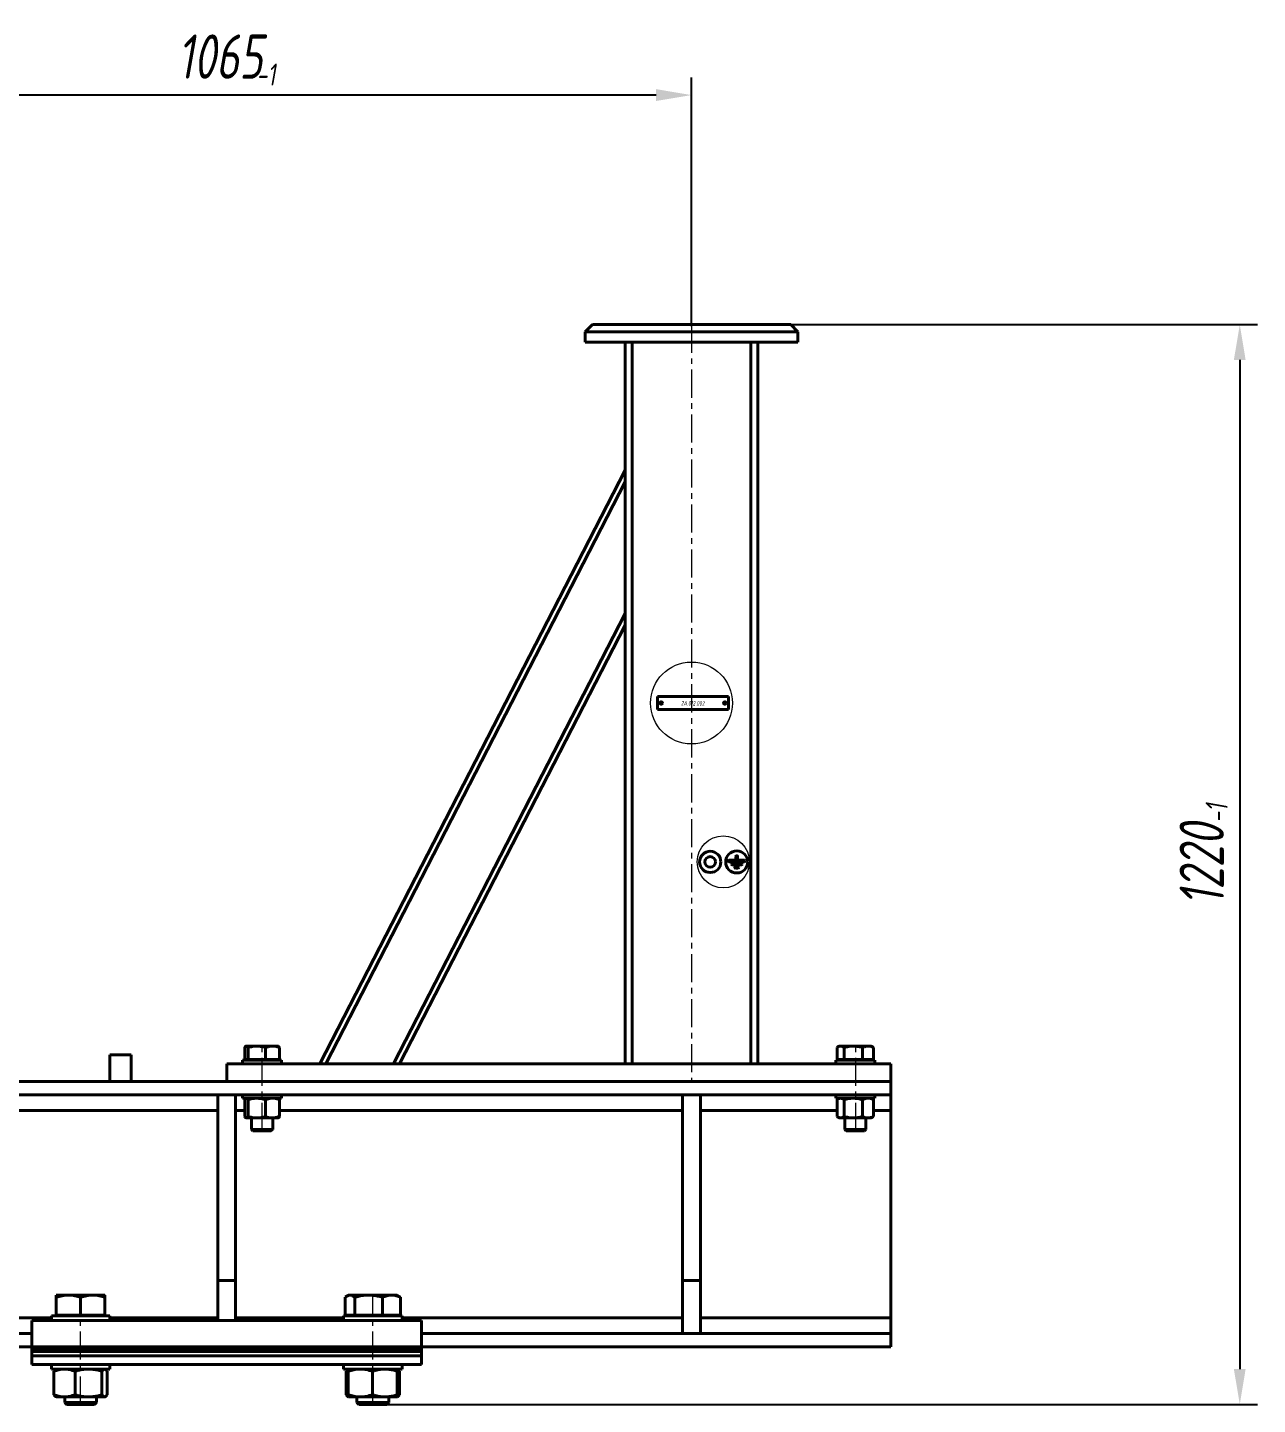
# Model space of a CAD drawing. Header units: millimetres. Extents: x 46486 to 69721, y 30372 to 52690.
# Drawn here: x 61152 to 62541, y 35338 to 36894 of the extents above; entities that cross this region are included whole.
import ezdxf

# ---------------------------------------------------------------- set-up
doc = ezdxf.new("R2010")
doc.units = ezdxf.units.MM
doc.linetypes.add('CENTER', pattern=[50.8, 31.75, -6.35, 6.35, -6.35])
doc.layers.add('РАЗМЕРЫ', color=7, linetype='Continuous', lineweight=18)
doc.styles.get("Standard").update_dxf_attribs({"font": 'simplex.shx', "width": 0.7, "oblique": 10})
doc.dimstyles.new('STAND1', dxfattribs={"dimtxt": 5, "dimasz": 4, "dimexe": 2, "dimexo": 0, "dimgap": 2, "dimtad": 1, "dimdec": 0, "dimzin": 0, "dimdsep": 46, "dimtxsty": 'Standard', "dimcen": 0, "dimadec": 0, "dimazin": 0, "dimtfac": 1, "dimtdec": 0, "dimtmove": 0, "dimatfit": 3, "dimfxl": 3, "dimtolj": 1, "dimtzin": 0, "dimarcsym": 1})
doc.dimstyles.new('Stand10', dxfattribs={"dimtxt": 50, "dimasz": 40, "dimexe": 20, "dimexo": 0, "dimgap": 16, "dimtad": 1, "dimdec": 0, "dimzin": 0, "dimdsep": 46, "dimtxsty": 'Standard', "dimcen": 0, "dimadec": 0, "dimazin": 0, "dimtfac": 1, "dimtdec": 0, "dimtmove": 0, "dimatfit": 3, "dimfxl": 0.18, "dimtolj": 1, "dimtzin": 0, "dimarcsym": 0})
doc.dimstyles.new('Stand5', dxfattribs={"dimtxt": 25, "dimasz": 20, "dimexe": 10, "dimexo": 0, "dimgap": 8, "dimtad": 1, "dimdec": 0, "dimzin": 0, "dimdsep": 46, "dimtxsty": 'Standard', "dimcen": 0, "dimadec": 0, "dimazin": 0, "dimtfac": 1, "dimtdec": 0, "dimtmove": 0, "dimatfit": 3, "dimfxl": 0.18, "dimtolj": 1, "dimtzin": 0, "dimarcsym": 0})

# ---------------------------------------------------------------- blocks, each defined once
blk = doc.blocks.new('*D6566')
at = {"layer": 'РАЗМЕРЫ', "color": 0, "lineweight": 18, "insert": (62495.4, 36005.7), "char_height": 25, "attachment_point": 5, "rotation": 89.8985}
blk.add_mtext('\\A1;-1', dxfattribs=at)
blk = doc.blocks.new('*D6579')
at = {"layer": 'РАЗМЕРЫ', "color": 0, "lineweight": 18, "insert": (61903.6, 36130), "char_height": 5, "attachment_point": 5, "rotation": 359.6202}
blk.add_mtext('\\A1;2А.012.002', dxfattribs=at)
blk = doc.blocks.new('*D6585')
at = {"layer": 'DEFPOINTS', "color": 0, "lineweight": 18}
for p in [(60837.2, 36817.2), (60837.2, 36556.2), (61902.2, 36556.2)]:
    blk.add_point(p, dxfattribs=at)
at = {"layer": 'РАЗМЕРЫ', "color": 0, "lineweight": -2}
for p, q in [((60837.2, 36556.2), (60837.2, 36837.2)), ((61902.2, 36556.2), (61902.2, 36837.2)), ((61862.2, 36817.2), (60877.2, 36817.2))]:
    blk.add_line(p, q, dxfattribs=at)
at = {"layer": 'РАЗМЕРЫ', "color": 0, "lineweight": 18}
for points in [[(60877.2, 36823.9), (60877.2, 36810.5), (60837.2, 36817.2)], [(61862.2, 36810.5), (61862.2, 36823.9), (61902.2, 36817.2)]]:
    blk.add_solid(points, dxfattribs=at)
at = {"layer": 'РАЗМЕРЫ', "color": 0, "lineweight": 18, "insert": (61369.7, 36860.7), "char_height": 50, "attachment_point": 5}
blk.add_mtext('\\A1;1065', dxfattribs=at)
blk = doc.blocks.new('*D6586')
at = {"layer": 'РАЗМЕРЫ', "color": 0, "lineweight": 18, "insert": (61421.5, 36840.4), "char_height": 25, "attachment_point": 5, "rotation": 359.8985}
blk.add_mtext('\\A1;-1', dxfattribs=at)
blk = doc.blocks.new('*D6609')
at = {"layer": 'DEFPOINTS', "color": 0, "lineweight": 18}
for p in [(62013.8, 36557.9), (61558, 35337.9), (62521.5, 35337.9)]:
    blk.add_point(p, dxfattribs=at)
at = {"layer": 'РАЗМЕРЫ', "color": 0, "lineweight": -2}
for p, q in [((62013.8, 36557.9), (62541.5, 36557.9)), ((62521.5, 36517.9), (62521.5, 35377.9)), ((61558, 35337.9), (62541.5, 35337.9))]:
    blk.add_line(p, q, dxfattribs=at)
at = {"layer": 'РАЗМЕРЫ', "color": 0, "lineweight": 18}
for points in [[(62528.1, 36517.9), (62514.8, 36517.9), (62521.5, 36557.9)], [(62514.8, 35377.9), (62528.1, 35377.9), (62521.5, 35337.9)]]:
    blk.add_solid(points, dxfattribs=at)
at = {"layer": 'РАЗМЕРЫ', "color": 0, "lineweight": 18, "insert": (62478.5, 35947.9), "char_height": 50, "attachment_point": 5, "rotation": 90}
blk.add_mtext('\\A1;1220', dxfattribs=at)

msp = doc.modelspace()

# ---------------------------------------------------------------- linework, layer by layer
at = {"color": 7, "linetype": 'Continuous', "lineweight": 40}
for p, q in [((61790.22, 36557.86), (61782.22, 36549.86)), ((61790.22, 36557.86), (62014.22, 36557.86)), ((62022.22, 36549.86), (62014.22, 36557.86)), ((61782.22, 36549.86), (61782.22, 36537.86)), ((62022.22, 36549.86), (61782.22, 36549.86)), ((62022.22, 36549.86), (62022.22, 36537.86)), ((62022.22, 36537.86), (61782.22, 36537.86)), ((61827.22, 36537.86), (61827.22, 35722.86)), ((61835.22, 36537.86), (61835.22, 35722.86)), ((61969.22, 36537.86), (61969.22, 35722.86)), ((61977.22, 36537.86), (61977.22, 35722.86)), ((61482.38, 35722.86), (61827.22, 36393.38)), ((61489.13, 35722.86), (61827.22, 36380.26)), ((61565.6, 35722.86), (61827.22, 36231.58)), ((61572.34, 35722.86), (61827.22, 36218.46)), ((61944.72, 35952.82), (61952.45, 35952.82)), ((61961.98, 35951.02), (61944.72, 35951.02)), ((61952.45, 35956.92), (61952.45, 35952.82)), ((61954.25, 35956.92), (61954.25, 35952.82)), ((61954.25, 35952.82), (61961.98, 35952.82)), ((61948.32, 35949.22), (61958.38, 35949.22)), ((61958.38, 35947.42), (61948.32, 35947.42)), ((61951.92, 35945.62), (61954.78, 35945.62)), ((61954.78, 35943.82), (61951.92, 35943.82)), ((61397.59, 35727.66), (61397.59, 35741.15)), ((61399.22, 35742.76), (61398.9, 35742.57)), ((61399.55, 35742.76), (61399.22, 35742.76)), ((61399.55, 35742.76), (61411.32, 35742.76)), ((61401.5, 35727.66), (61401.5, 35741.15)), ((61429, 35742.76), (61411.32, 35742.76)), ((61421.14, 35727.66), (61421.14, 35741.15)), ((61435.22, 35742.76), (61429, 35742.76)), ((61435.55, 35742.57), (61435.22, 35742.76)), ((61436.86, 35727.66), (61436.86, 35741.15)), ((62066.58, 35727.66), (62066.58, 35741.15)), ((62069.22, 35742.76), (62067.62, 35741.84)), ((62070.69, 35742.76), (62069.22, 35742.76)), ((62070.69, 35742.76), (62085.13, 35742.76)), ((62074.81, 35727.66), (62074.81, 35741.15)), ((62101.66, 35742.76), (62085.13, 35742.76)), ((62095.45, 35727.66), (62095.45, 35741.15)), ((62105.22, 35742.76), (62101.66, 35742.76)), ((62106.82, 35741.84), (62105.22, 35742.76)), ((62107.87, 35741.15), (62106.81, 35741.81)), ((62106.83, 35741.83), (62106.82, 35741.84)), ((62107.87, 35727.66), (62107.87, 35741.15)), ((61245.22, 35732.86), (61245.22, 35702.86)), ((61245.22, 35732.86), (61269.22, 35732.86)), ((61269.22, 35702.86), (61269.22, 35732.86)), ((61377.22, 35722.86), (61377.22, 35702.86)), ((61377.22, 35722.86), (62127.22, 35722.86)), ((61395.22, 35726.86), (61395.22, 35722.86)), ((61395.22, 35726.86), (61396.37, 35726.86)), ((61396.37, 35726.86), (61439.22, 35726.86)), ((61399.55, 35727.66), (61397.59, 35727.66)), ((61399.22, 35727.66), (61399.22, 35726.86)), ((61401.5, 35727.66), (61399.55, 35727.66)), ((61411.32, 35727.66), (61401.5, 35727.66)), ((61421.14, 35727.66), (61411.32, 35727.66)), ((61429, 35727.66), (61421.14, 35727.66)), ((61436.86, 35727.66), (61429, 35727.66)), ((61435.22, 35726.86), (61435.22, 35727.66)), ((61439.22, 35722.86), (61439.22, 35726.86)), ((62065.22, 35726.86), (62065.22, 35722.86)), ((62065.22, 35726.86), (62068.37, 35726.86)), ((62070.69, 35727.66), (62066.58, 35727.66)), ((62068.37, 35726.86), (62109.22, 35726.86)), ((62069.22, 35727.66), (62069.22, 35726.86)), ((62074.81, 35727.66), (62070.69, 35727.66)), ((62085.13, 35727.66), (62074.81, 35727.66)), ((62095.45, 35727.66), (62085.13, 35727.66)), ((62101.66, 35727.66), (62095.45, 35727.66)), ((62107.87, 35727.66), (62101.66, 35727.66)), ((62105.22, 35726.86), (62105.22, 35727.66)), ((62109.22, 35722.86), (62109.22, 35726.86)), ((62127.22, 35722.86), (62127.22, 35702.86)), ((59547.22, 35702.86), (62127.22, 35702.86)), ((62127.22, 35687.86), (62127.22, 35702.86)), ((59547.22, 35687.86), (62127.22, 35687.86)), ((61367.22, 35477.86), (61367.22, 35687.86)), ((61387.22, 35477.86), (61387.22, 35687.86)), ((61395.22, 35687.86), (61395.22, 35683.86)), ((61439.22, 35683.86), (61439.22, 35687.86)), ((61892.22, 35477.86), (61892.22, 35687.86)), ((61912.22, 35477.86), (61912.22, 35687.86)), ((62065.22, 35687.86), (62065.22, 35683.86)), ((62109.22, 35683.86), (62109.22, 35687.86)), ((62127.22, 35669.86), (62127.22, 35687.86)), ((61418.43, 35683.86), (61395.22, 35683.86)), ((61397.65, 35663.17), (61397.65, 35682.25)), ((61399.22, 35683.86), (61398.89, 35683.67)), ((61401.38, 35663.17), (61401.38, 35682.25)), ((61439.22, 35683.86), (61418.43, 35683.86)), ((61420.96, 35663.17), (61420.96, 35682.25)), ((61435.56, 35683.67), (61435.22, 35683.86)), ((61436.8, 35663.17), (61436.8, 35682.25)), ((62084.27, 35683.86), (62065.22, 35683.86)), ((62066.6, 35663.17), (62066.6, 35682.25)), ((62069.22, 35683.86), (62067.67, 35682.96)), ((62074.66, 35663.17), (62074.66, 35682.25)), ((62109.22, 35683.86), (62084.27, 35683.86)), ((62095.28, 35663.17), (62095.28, 35682.25)), ((62106.78, 35682.96), (62105.22, 35683.86)), ((62106.75, 35682.91), (62107.84, 35682.25)), ((62107.84, 35663.17), (62107.84, 35682.25)), ((61082.19, 35669.86), (61367.22, 35669.86)), ((61387.22, 35669.86), (61397.65, 35669.86)), ((61398.89, 35661.75), (61399.22, 35661.56)), ((61399.22, 35661.56), (61399.52, 35661.56)), ((61399.52, 35661.56), (61411.17, 35661.56)), ((61405.22, 35661.56), (61405.22, 35648.51)), ((61411.17, 35661.56), (61428.88, 35661.56)), ((61428.88, 35661.56), (61435.22, 35661.56)), ((61429.22, 35648.51), (61429.22, 35661.56)), ((61435.22, 35661.56), (61435.56, 35661.75)), ((61436.8, 35669.86), (61892.22, 35669.86)), ((61912.22, 35669.86), (62066.6, 35669.86)), ((62067.67, 35662.46), (62069.22, 35661.56)), ((62069.22, 35661.56), (62070.63, 35661.56)), ((62070.63, 35661.56), (62084.97, 35661.56)), ((62075.22, 35661.56), (62075.22, 35648.51)), ((62084.97, 35661.56), (62101.56, 35661.56)), ((62099.22, 35648.51), (62099.22, 35661.56)), ((62101.56, 35661.56), (62105.22, 35661.56)), ((62105.22, 35661.56), (62106.78, 35662.46)), ((62106.75, 35662.51), (62107.84, 35663.17)), ((62107.84, 35669.86), (62127.22, 35669.86)), ((62127.22, 35435.86), (62127.22, 35669.86)), ((61405.22, 35648.51), (61406.87, 35646.86)), ((61405.22, 35648.51), (61405.44, 35648.51)), ((61405.44, 35648.51), (61429.22, 35648.51)), ((61406.87, 35646.86), (61407.06, 35646.86)), ((61407.06, 35646.86), (61427.58, 35646.86)), ((61427.58, 35646.86), (61429.22, 35648.51)), ((62075.22, 35648.51), (62076.87, 35646.86)), ((62075.22, 35648.51), (62076.2, 35648.51)), ((62076.2, 35648.51), (62099.22, 35648.51)), ((62076.87, 35646.86), (62077.72, 35646.86)), ((62077.72, 35646.86), (62097.58, 35646.86)), ((62097.58, 35646.86), (62099.22, 35648.51)), ((61367.22, 35432.86), (61367.22, 35477.86)), ((61367.22, 35477.86), (61387.22, 35477.86)), ((61387.22, 35432.86), (61387.22, 35477.86)), ((61892.22, 35477.86), (61912.22, 35477.86)), ((61892.22, 35417.86), (61892.22, 35477.86)), ((61912.22, 35417.86), (61912.22, 35477.86)), ((61184.72, 35461.41), (61198.47, 35461.41)), ((61184.72, 35438.66), (61184.72, 35458.95)), ((61225.97, 35461.41), (61198.47, 35461.41)), ((61212.22, 35438.66), (61212.22, 35458.95)), ((61239.72, 35461.41), (61225.97, 35461.41)), ((61239.72, 35438.66), (61239.72, 35458.95)), ((61510.94, 35438.66), (61510.94, 35458.95)), ((61514.72, 35461.41), (61512.89, 35460.35)), ((61516.41, 35461.41), (61514.72, 35461.41)), ((61537.52, 35461.41), (61516.41, 35461.41)), ((61521.88, 35438.66), (61521.88, 35458.95)), ((61537.52, 35461.41), (61563.34, 35461.41)), ((61553.16, 35438.66), (61553.16, 35458.95)), ((61569.72, 35461.41), (61563.34, 35461.41)), ((61571.56, 35460.35), (61569.72, 35461.41)), ((61573.51, 35458.95), (61571.52, 35460.28)), ((61573.51, 35438.66), (61573.51, 35458.95)), ((61179.22, 35437.86), (61179.22, 35432.86)), ((61179.22, 35437.86), (61245.22, 35437.86)), ((61184.72, 35438.66), (61184.72, 35437.86)), ((61198.47, 35438.66), (61184.72, 35438.66)), ((61212.22, 35438.66), (61198.47, 35438.66)), ((61225.97, 35438.66), (61212.22, 35438.66)), ((61239.72, 35438.66), (61225.97, 35438.66)), ((61239.72, 35437.86), (61239.72, 35438.66)), ((61245.22, 35432.86), (61245.22, 35437.86)), ((61509.22, 35437.86), (61509.22, 35432.86)), ((61509.22, 35437.86), (61575.22, 35437.86)), ((61516.41, 35438.66), (61510.94, 35438.66)), ((61514.72, 35438.66), (61514.72, 35437.86)), ((61521.88, 35438.66), (61516.41, 35438.66)), ((61537.52, 35438.66), (61521.88, 35438.66)), ((61553.16, 35438.66), (61537.52, 35438.66)), ((61563.34, 35438.66), (61553.16, 35438.66)), ((61573.51, 35438.66), (61563.34, 35438.66)), ((61569.72, 35437.86), (61569.72, 35438.66)), ((61575.22, 35432.86), (61575.22, 35437.86)), ((60837.22, 35435.86), (61179.22, 35435.86)), ((61597.22, 35432.86), (61157.22, 35432.86)), ((61157.22, 35402.95), (61157.22, 35432.86)), ((61245.22, 35435.86), (61367.22, 35435.86)), ((61387.22, 35435.86), (61509.22, 35435.86)), ((61575.22, 35435.86), (61892.22, 35435.86)), ((61597.22, 35402.95), (61597.22, 35432.86)), ((61912.22, 35435.86), (62127.22, 35435.86)), ((62127.22, 35417.86), (62127.22, 35435.86)), ((59992.22, 35417.86), (61157.22, 35417.86)), ((61597.22, 35417.86), (62127.22, 35417.86)), ((61892.22, 35417.86), (61912.22, 35417.86)), ((62127.22, 35402.86), (62127.22, 35417.86)), ((59992.22, 35402.86), (61157.22, 35402.86)), ((61597.22, 35402.95), (61157.22, 35402.95)), ((61157.22, 35402.86), (61157.22, 35401.86)), ((61157.22, 35402.86), (61597.22, 35402.86)), ((61157.22, 35401.86), (61597.22, 35401.86)), ((61157.22, 35401.86), (61157.22, 35400.86)), ((61157.22, 35400.86), (61157.22, 35397.86)), ((61157.22, 35400.86), (61597.22, 35400.86)), ((61157.22, 35397.86), (61157.22, 35392.86)), ((61157.22, 35397.86), (61597.22, 35397.86)), ((61157.22, 35392.86), (61597.22, 35392.86)), ((61157.22, 35392.86), (61157.22, 35382.86)), ((61597.22, 35402.86), (62127.22, 35402.86)), ((61597.22, 35402.86), (61597.22, 35401.86)), ((61597.22, 35401.86), (61597.22, 35400.86)), ((61597.22, 35400.86), (61597.22, 35397.86)), ((61597.22, 35397.86), (61597.22, 35392.86)), ((61597.22, 35392.86), (61597.22, 35382.86)), ((61157.22, 35382.86), (61597.22, 35382.86)), ((61179.22, 35382.86), (61179.22, 35377.86)), ((61179.22, 35377.86), (61245.22, 35377.86)), ((61182.13, 35348.82), (61182.13, 35375.4)), ((61184.72, 35377.86), (61184.16, 35377.53)), ((61205.96, 35348.82), (61205.96, 35375.4)), ((61236.05, 35348.82), (61236.05, 35375.4)), ((61240.29, 35377.53), (61239.72, 35377.86)), ((61242.32, 35348.82), (61242.32, 35375.4)), ((61245.22, 35377.86), (61245.22, 35382.86)), ((61509.22, 35382.86), (61509.22, 35377.86)), ((61567.55, 35377.86), (61509.22, 35377.86)), ((61512.04, 35348.82), (61512.04, 35375.4)), ((61514.72, 35377.86), (61514.06, 35377.48)), ((61514.58, 35348.82), (61514.58, 35375.4)), ((61541.94, 35348.82), (61541.94, 35375.4)), ((61575.22, 35377.86), (61567.55, 35377.86)), ((61569.58, 35348.82), (61569.58, 35375.4)), ((61570.39, 35377.48), (61569.72, 35377.86)), ((61569.83, 35376.26), (61572.41, 35375.4)), ((61569.87, 35348.82), (61569.87, 35375.4)), ((61572.41, 35348.82), (61572.41, 35375.4)), ((61575.22, 35377.86), (61575.22, 35382.86)), ((61184.16, 35346.69), (61184.72, 35346.36)), ((61194.04, 35346.36), (61184.72, 35346.36)), ((61221, 35346.36), (61194.04, 35346.36)), ((61194.22, 35346.36), (61194.22, 35340.06)), ((61221, 35346.36), (61239.18, 35346.36)), ((61230.22, 35340.06), (61230.22, 35346.36)), ((61239.72, 35346.36), (61239.18, 35346.36)), ((61239.72, 35346.36), (61240.29, 35346.69)), ((61514.06, 35346.74), (61514.72, 35346.36)), ((61528.26, 35346.36), (61514.72, 35346.36)), ((61524.22, 35346.36), (61524.22, 35340.06)), ((61555.76, 35346.36), (61528.26, 35346.36)), ((61555.76, 35346.36), (61569.72, 35346.36)), ((61560.22, 35340.06), (61560.22, 35346.36)), ((61569.72, 35346.36), (61570.39, 35346.74)), ((61569.83, 35347.96), (61572.41, 35348.82)), ((61194.22, 35340.06), (61196.42, 35337.86)), ((61194.22, 35340.06), (61230.22, 35340.06)), ((61196.42, 35337.86), (61228.03, 35337.86)), ((61228.03, 35337.86), (61230.22, 35340.06)), ((61524.22, 35340.06), (61526.42, 35337.86)), ((61524.22, 35340.06), (61539.15, 35340.06)), ((61526.42, 35337.86), (61539.52, 35337.86)), ((61539.15, 35340.06), (61560.22, 35340.06)), ((61539.52, 35337.86), (61558.03, 35337.86)), ((61558.03, 35337.86), (61560.22, 35340.06))]:
    msp.add_line(p, q, dxfattribs=at)
for centre, radius in [((61923.35, 35950.82), 12), ((61923.35, 35950.82), 6), ((61953.35, 35950.82), 12.5)]:
    msp.add_circle(centre, radius, dxfattribs=at)
for centre, start, end in [((61944.72, 35951.92), 90, 180), ((61944.72, 35951.92), 180, 270), ((61953.35, 35956.92), 90, 180), ((61953.35, 35956.92), 0, 90), ((61961.98, 35951.92), 0, 90), ((61961.98, 35951.92), 270, 0), ((61948.32, 35948.32), 90, 180), ((61948.32, 35948.32), 180, 270), ((61951.92, 35944.72), 90, 180), ((61951.92, 35944.72), 180, 270), ((61954.78, 35944.72), 0, 90), ((61954.78, 35944.72), 270, 0), ((61958.38, 35948.32), 0, 90), ((61958.38, 35948.32), 270, 0)]:
    msp.add_arc(centre, 0.9, start, end, dxfattribs=at)
for points, knots in [([(61397.59, 35741.15), (61397.73, 35741.36), (61398.12, 35741.93), (61398.78, 35742.6), (61399.29, 35742.71), (61399.55, 35742.76)], [0, 0, 0, 0, 0.2266598, 0.6108508, 1, 1, 1, 1]), ([(61399.55, 35742.76), (61399.71, 35742.74), (61400.12, 35742.68), (61400.78, 35742.17), (61401.26, 35741.49), (61401.5, 35741.15)], [0, 0, 0, 0, 0.2441807, 0.6200371, 1, 1, 1, 1]), ([(61401.5, 35741.15), (61403.1, 35741.6), (61406.32, 35742.51), (61409.64, 35742.68), (61411.32, 35742.76)], [0, 0, 0, 0, 0.495458, 1, 1, 1, 1]), ([(61411.32, 35742.76), (61411.56, 35742.76), (61413.32, 35742.74), (61416.64, 35742.39), (61419.63, 35741.57), (61421.14, 35741.15)], [0, 0, 0, 0, 0.0701071, 0.5307932, 1, 1, 1, 1]), ([(61421.14, 35741.15), (61422.42, 35741.6), (61424.99, 35742.51), (61427.66, 35742.68), (61429, 35742.76)], [0, 0, 0, 0, 0.495458, 1, 1, 1, 1]), ([(61429, 35742.76), (61429.19, 35742.76), (61430.6, 35742.74), (61433.26, 35742.39), (61435.65, 35741.57), (61436.86, 35741.15)], [0, 0, 0, 0, 0.0701071, 0.5307932, 1, 1, 1, 1]), ([(61436.86, 35741.15), (61436.62, 35741.5), (61436.19, 35742.13), (61435.74, 35742.41), (61435.55, 35742.53)], [0, 0, 0, 0, 0.558353, 1, 1, 1, 1]), ([(62066.58, 35741.15), (62066.88, 35741.36), (62067.7, 35741.93), (62069.08, 35742.6), (62070.15, 35742.71), (62070.69, 35742.76)], [0, 0, 0, 0, 0.2266598, 0.6108508, 1, 1, 1, 1]), ([(62070.69, 35742.76), (62071.03, 35742.74), (62071.9, 35742.68), (62073.28, 35742.17), (62074.29, 35741.49), (62074.81, 35741.15)], [0, 0, 0, 0, 0.2441807, 0.6200371, 1, 1, 1, 1]), ([(62074.81, 35741.15), (62076.48, 35741.6), (62079.87, 35742.51), (62083.36, 35742.68), (62085.13, 35742.76)], [0, 0, 0, 0, 0.49545796, 1, 1, 1, 1]), ([(62085.13, 35742.76), (62085.37, 35742.76), (62087.22, 35742.74), (62090.72, 35742.39), (62093.86, 35741.57), (62095.45, 35741.15)], [0, 0, 0, 0, 0.0701071, 0.5307932, 1, 1, 1, 1]), ([(62095.45, 35741.15), (62096.46, 35741.6), (62098.49, 35742.51), (62100.6, 35742.68), (62101.66, 35742.76)], [0, 0, 0, 0, 0.495458, 1, 1, 1, 1]), ([(62101.66, 35742.76), (62101.8, 35742.76), (62102.92, 35742.74), (62105.02, 35742.39), (62106.91, 35741.57), (62107.87, 35741.15)], [0, 0, 0, 0, 0.0701071, 0.5307932, 1, 1, 1, 1]), ([(61398.93, 35683.6), (61398.79, 35683.54), (61398.36, 35683.35), (61397.94, 35682.7), (61397.65, 35682.25)], [0, 0, 0, 0, 0.3172018, 1, 1, 1, 1]), ([(61401.38, 35682.25), (61401.08, 35682.7), (61400.47, 35683.61), (61399.84, 35683.78), (61399.52, 35683.86)], [0, 0, 0, 0, 0.495458, 1, 1, 1, 1]), ([(61411.17, 35683.86), (61410.94, 35683.86), (61409.18, 35683.84), (61405.87, 35683.49), (61402.89, 35682.67), (61401.38, 35682.25)], [0, 0, 0, 0, 0.0701071, 0.5307932, 1, 1, 1, 1]), ([(61420.96, 35682.25), (61419.37, 35682.7), (61416.16, 35683.61), (61412.84, 35683.78), (61411.17, 35683.86)], [0, 0, 0, 0, 0.495458, 1, 1, 1, 1]), ([(61420.96, 35682.25), (61421.62, 35682.49), (61423.24, 35683.07), (61425.88, 35683.71), (61427.88, 35683.81), (61428.88, 35683.86)], [0, 0, 0, 0, 0.25724326, 0.62637989, 1, 1, 1, 1]), ([(61428.88, 35683.86), (61429.6, 35683.83), (61431.29, 35683.77), (61433.95, 35683.24), (61435.84, 35682.58), (61436.8, 35682.25)], [0, 0, 0, 0, 0.26840654, 0.6323729, 1, 1, 1, 1]), ([(61435.52, 35683.6), (61435.66, 35683.54), (61436.09, 35683.35), (61436.51, 35682.7), (61436.8, 35682.25)], [0, 0, 0, 0, 0.3172018, 1, 1, 1, 1]), ([(62070.63, 35683.86), (62070.53, 35683.86), (62069.81, 35683.84), (62068.45, 35683.49), (62067.22, 35682.67), (62066.6, 35682.25)], [0, 0, 0, 0, 0.0701071, 0.5307932, 1, 1, 1, 1]), ([(62074.66, 35682.25), (62074, 35682.7), (62072.68, 35683.61), (62071.32, 35683.78), (62070.63, 35683.86)], [0, 0, 0, 0, 0.495458, 1, 1, 1, 1]), ([(62084.97, 35683.86), (62084.72, 35683.86), (62082.87, 35683.84), (62079.38, 35683.49), (62076.24, 35682.67), (62074.66, 35682.25)], [0, 0, 0, 0, 0.0701071, 0.5307932, 1, 1, 1, 1]), ([(62095.28, 35682.25), (62093.6, 35682.7), (62090.22, 35683.61), (62086.73, 35683.78), (62084.97, 35683.86)], [0, 0, 0, 0, 0.495458, 1, 1, 1, 1]), ([(62095.28, 35682.25), (62095.8, 35682.49), (62097.09, 35683.07), (62099.19, 35683.71), (62100.77, 35683.81), (62101.56, 35683.86)], [0, 0, 0, 0, 0.2572433, 0.6263799, 1, 1, 1, 1]), ([(62101.56, 35683.86), (62102.13, 35683.83), (62103.48, 35683.77), (62105.58, 35683.24), (62107.09, 35682.58), (62107.84, 35682.25)], [0, 0, 0, 0, 0.2684065, 0.6323729, 1, 1, 1, 1]), ([(61399.52, 35661.56), (61399.47, 35661.56), (61399.14, 35661.58), (61398.51, 35661.93), (61397.94, 35662.75), (61397.65, 35663.17)], [0, 0, 0, 0, 0.0701071, 0.5307932, 1, 1, 1, 1]), ([(61401.38, 35663.17), (61401.08, 35662.72), (61400.47, 35661.81), (61399.84, 35661.64), (61399.52, 35661.56)], [0, 0, 0, 0, 0.495458, 1, 1, 1, 1]), ([(61411.17, 35661.56), (61410.94, 35661.56), (61409.18, 35661.58), (61405.87, 35661.93), (61402.89, 35662.75), (61401.38, 35663.17)], [0, 0, 0, 0, 0.0701071, 0.5307932, 1, 1, 1, 1]), ([(61420.96, 35663.17), (61419.37, 35662.72), (61416.16, 35661.81), (61412.84, 35661.64), (61411.17, 35661.56)], [0, 0, 0, 0, 0.495458, 1, 1, 1, 1]), ([(61420.96, 35663.17), (61421.62, 35662.93), (61423.24, 35662.35), (61425.88, 35661.71), (61427.88, 35661.61), (61428.88, 35661.56)], [0, 0, 0, 0, 0.2572433, 0.6263799, 1, 1, 1, 1]), ([(61428.88, 35661.56), (61429.6, 35661.59), (61431.29, 35661.65), (61433.95, 35662.18), (61435.84, 35662.84), (61436.8, 35663.17)], [0, 0, 0, 0, 0.2684065, 0.6323729, 1, 1, 1, 1]), ([(61435.52, 35661.82), (61435.66, 35661.88), (61436.09, 35662.07), (61436.51, 35662.72), (61436.8, 35663.17)], [0, 0, 0, 0, 0.3172018, 1, 1, 1, 1]), ([(62070.63, 35661.56), (62070.53, 35661.56), (62069.81, 35661.58), (62068.45, 35661.93), (62067.22, 35662.75), (62066.6, 35663.17)], [0, 0, 0, 0, 0.0701071, 0.5307932, 1, 1, 1, 1]), ([(62074.66, 35663.17), (62074, 35662.72), (62072.68, 35661.81), (62071.32, 35661.64), (62070.63, 35661.56)], [0, 0, 0, 0, 0.495458, 1, 1, 1, 1]), ([(62084.97, 35661.56), (62084.72, 35661.56), (62082.87, 35661.58), (62079.38, 35661.93), (62076.24, 35662.75), (62074.66, 35663.17)], [0, 0, 0, 0, 0.0701071, 0.5307932, 1, 1, 1, 1]), ([(62095.28, 35663.17), (62093.6, 35662.72), (62090.22, 35661.81), (62086.73, 35661.64), (62084.97, 35661.56)], [0, 0, 0, 0, 0.495458, 1, 1, 1, 1]), ([(62095.28, 35663.17), (62095.8, 35662.93), (62097.09, 35662.35), (62099.19, 35661.71), (62100.77, 35661.61), (62101.56, 35661.56)], [0, 0, 0, 0, 0.2572433, 0.6263799, 1, 1, 1, 1]), ([(62101.56, 35661.56), (62102.13, 35661.59), (62103.48, 35661.65), (62105.58, 35662.18), (62107.09, 35662.84), (62107.84, 35663.17)], [0, 0, 0, 0, 0.2684065, 0.6323729, 1, 1, 1, 1]), ([(61184.72, 35458.95), (61186.96, 35459.62), (61190.33, 35460.63), (61194.95, 35461.3), (61197.3, 35461.38), (61198.47, 35461.41)], [0, 0, 0, 0, 0.4952544, 0.7476497, 1, 1, 1, 1]), ([(61184.72, 35461.41), (61184.72, 35461.37), (61184.72, 35461.29), (61184.72, 35460.5), (61184.72, 35459.47), (61184.72, 35458.95)], [0, 0, 0, 0, 0.2525291, 0.6242902, 1, 1, 1, 1]), ([(61198.47, 35461.41), (61198.8, 35461.41), (61201.27, 35461.39), (61205.92, 35460.85), (61210.11, 35459.59), (61212.22, 35458.95)], [0, 0, 0, 0, 0.070113, 0.5307963, 1, 1, 1, 1]), ([(61212.22, 35458.95), (61214.46, 35459.62), (61217.83, 35460.63), (61222.45, 35461.3), (61224.8, 35461.38), (61225.97, 35461.41)], [0, 0, 0, 0, 0.4952544, 0.7476497, 1, 1, 1, 1]), ([(61225.97, 35461.41), (61226.3, 35461.41), (61228.77, 35461.39), (61233.42, 35460.85), (61237.61, 35459.59), (61239.72, 35458.95)], [0, 0, 0, 0, 0.070113, 0.5307963, 1, 1, 1, 1]), ([(61239.72, 35458.95), (61239.72, 35459.47), (61239.72, 35460.5), (61239.72, 35461.29), (61239.72, 35461.37), (61239.72, 35461.41)], [0, 0, 0, 0, 0.3720728, 0.7474705, 1, 1, 1, 1]), ([(61510.94, 35458.95), (61511.83, 35459.62), (61513.17, 35460.63), (61515.01, 35461.3), (61515.94, 35461.38), (61516.41, 35461.41)], [0, 0, 0, 0, 0.4952544, 0.7476497, 1, 1, 1, 1]), ([(61516.41, 35461.41), (61516.54, 35461.41), (61517.52, 35461.39), (61519.37, 35460.85), (61521.04, 35459.59), (61521.88, 35458.95)], [0, 0, 0, 0, 0.070113, 0.5307963, 1, 1, 1, 1]), ([(61521.88, 35458.95), (61523.09, 35459.29), (61526.23, 35460.16), (61531.45, 35461.17), (61535.49, 35461.33), (61537.52, 35461.41)], [0, 0, 0, 0, 0.2372259, 0.6162171, 1, 1, 1, 1]), ([(61537.52, 35461.41), (61538.86, 35461.37), (61542.16, 35461.29), (61547.42, 35460.5), (61551.24, 35459.47), (61553.16, 35458.95)], [0, 0, 0, 0, 0.2525291, 0.6242902, 1, 1, 1, 1]), ([(61553.16, 35458.95), (61554.82, 35459.62), (61557.31, 35460.63), (61560.73, 35461.3), (61562.47, 35461.38), (61563.34, 35461.41)], [0, 0, 0, 0, 0.4952544, 0.7476497, 1, 1, 1, 1]), ([(61563.34, 35461.41), (61563.58, 35461.41), (61565.4, 35461.39), (61568.85, 35460.85), (61571.95, 35459.59), (61573.51, 35458.95)], [0, 0, 0, 0, 0.070113, 0.5307963, 1, 1, 1, 1]), ([(61194.04, 35377.86), (61193.76, 35377.86), (61191.62, 35377.84), (61187.59, 35377.3), (61183.96, 35376.04), (61182.13, 35375.4)], [0, 0, 0, 0, 0.070113, 0.5307963, 1, 1, 1, 1]), ([(61182.13, 35375.4), (61182.64, 35376.1), (61183.31, 35377.02), (61184, 35377.41), (61184.17, 35377.5)], [0, 0, 0, 0, 0.7554523, 1, 1, 1, 1]), ([(61205.96, 35375.4), (61204.02, 35376.07), (61201.1, 35377.08), (61197.1, 35377.75), (61195.06, 35377.83), (61194.04, 35377.86)], [0, 0, 0, 0, 0.4952544, 0.7476497, 1, 1, 1, 1]), ([(61205.96, 35375.4), (61207.22, 35375.77), (61210.3, 35376.65), (61215.32, 35377.63), (61219.1, 35377.78), (61221, 35377.86)], [0, 0, 0, 0, 0.2572433, 0.6263799, 1, 1, 1, 1]), ([(61221, 35377.86), (61222.37, 35377.82), (61225.59, 35377.73), (61230.64, 35376.92), (61234.24, 35375.91), (61236.05, 35375.4)], [0, 0, 0, 0, 0.2684065, 0.6323729, 1, 1, 1, 1]), ([(61239.18, 35377.86), (61239.11, 35377.86), (61238.55, 35377.84), (61237.49, 35377.3), (61236.53, 35376.04), (61236.05, 35375.4)], [0, 0, 0, 0, 0.070113, 0.5307963, 1, 1, 1, 1]), ([(61242.32, 35375.4), (61241.81, 35376.07), (61241.04, 35377.08), (61239.99, 35377.75), (61239.45, 35377.83), (61239.18, 35377.86)], [0, 0, 0, 0, 0.4952544, 0.7476497, 1, 1, 1, 1]), ([(61514.79, 35377.71), (61514.38, 35377.57), (61513.44, 35377.25), (61512.54, 35376.07), (61512.04, 35375.4)], [0, 0, 0, 0, 0.4424089, 1, 1, 1, 1]), ([(61528.26, 35377.86), (61527.93, 35377.86), (61525.48, 35377.84), (61520.85, 35377.3), (61516.68, 35376.04), (61514.58, 35375.4)], [0, 0, 0, 0, 0.070113, 0.5307963, 1, 1, 1, 1]), ([(61514.58, 35375.4), (61514.6, 35376.07), (61514.64, 35377.08), (61514.69, 35377.75), (61514.71, 35377.83), (61514.72, 35377.86)], [0, 0, 0, 0, 0.4952544, 0.7476497, 1, 1, 1, 1]), ([(61541.94, 35375.4), (61539.72, 35376.07), (61536.36, 35377.08), (61531.76, 35377.75), (61529.43, 35377.83), (61528.26, 35377.86)], [0, 0, 0, 0, 0.4952544, 0.7476497, 1, 1, 1, 1]), ([(61541.94, 35375.4), (61543.1, 35375.77), (61545.92, 35376.65), (61550.54, 35377.63), (61554.01, 35377.78), (61555.76, 35377.86)], [0, 0, 0, 0, 0.2572433, 0.6263799, 1, 1, 1, 1]), ([(61555.76, 35377.86), (61557.01, 35377.82), (61559.97, 35377.73), (61564.61, 35376.92), (61567.92, 35375.91), (61569.58, 35375.4)], [0, 0, 0, 0, 0.2684065, 0.6323729, 1, 1, 1, 1]), ([(61569.72, 35377.86), (61569.72, 35377.86), (61569.69, 35377.84), (61569.64, 35377.3), (61569.6, 35376.04), (61569.58, 35375.4)], [0, 0, 0, 0, 0.070113, 0.5307963, 1, 1, 1, 1]), ([(61569.87, 35375.4), (61569.84, 35376.07), (61569.81, 35377.08), (61569.76, 35377.75), (61569.73, 35377.83), (61569.72, 35377.86)], [0, 0, 0, 0, 0.4952544, 0.7476497, 1, 1, 1, 1]), ([(61570.33, 35377.38), (61570.52, 35377.31), (61571.22, 35377.03), (61571.91, 35376.09), (61572.41, 35375.4)], [0, 0, 0, 0, 0.2642764, 1, 1, 1, 1]), ([(61194.04, 35346.36), (61193.76, 35346.36), (61191.62, 35346.39), (61187.59, 35346.92), (61183.96, 35348.18), (61182.13, 35348.82)], [0, 0, 0, 0, 0.070113, 0.5307963, 1, 1, 1, 1]), ([(61182.13, 35348.82), (61182.64, 35348.12), (61183.31, 35347.2), (61184, 35346.81), (61184.17, 35346.72)], [0, 0, 0, 0, 0.7554523, 1, 1, 1, 1]), ([(61205.96, 35348.82), (61204.02, 35348.15), (61201.1, 35347.14), (61197.1, 35346.47), (61195.06, 35346.4), (61194.04, 35346.36)], [0, 0, 0, 0, 0.4952544, 0.7476497, 1, 1, 1, 1]), ([(61205.96, 35348.82), (61207.22, 35348.45), (61210.3, 35347.57), (61215.32, 35346.59), (61219.1, 35346.44), (61221, 35346.36)], [0, 0, 0, 0, 0.2572433, 0.6263799, 1, 1, 1, 1]), ([(61221, 35346.36), (61222.37, 35346.4), (61225.59, 35346.49), (61230.64, 35347.3), (61234.24, 35348.31), (61236.05, 35348.82)], [0, 0, 0, 0, 0.2684065, 0.6323729, 1, 1, 1, 1]), ([(61239.18, 35346.36), (61239.11, 35346.36), (61238.55, 35346.39), (61237.49, 35346.92), (61236.53, 35348.18), (61236.05, 35348.82)], [0, 0, 0, 0, 0.070113, 0.5307963, 1, 1, 1, 1]), ([(61242.32, 35348.82), (61241.81, 35348.15), (61241.04, 35347.14), (61239.99, 35346.47), (61239.45, 35346.4), (61239.18, 35346.36)], [0, 0, 0, 0, 0.4952544, 0.7476497, 1, 1, 1, 1]), ([(61514.79, 35346.51), (61514.38, 35346.65), (61513.44, 35346.97), (61512.54, 35348.16), (61512.04, 35348.82)], [0, 0, 0, 0, 0.4424089, 1, 1, 1, 1]), ([(61528.26, 35346.36), (61527.93, 35346.36), (61525.48, 35346.39), (61520.85, 35346.92), (61516.68, 35348.18), (61514.58, 35348.82)], [0, 0, 0, 0, 0.070113, 0.5307963, 1, 1, 1, 1]), ([(61514.58, 35348.82), (61514.6, 35348.15), (61514.64, 35347.14), (61514.69, 35346.47), (61514.71, 35346.4), (61514.72, 35346.36)], [0, 0, 0, 0, 0.4952544, 0.7476497, 1, 1, 1, 1]), ([(61541.94, 35348.82), (61539.72, 35348.15), (61536.36, 35347.14), (61531.76, 35346.47), (61529.43, 35346.4), (61528.26, 35346.36)], [0, 0, 0, 0, 0.4952544, 0.7476497, 1, 1, 1, 1]), ([(61541.94, 35348.82), (61543.1, 35348.45), (61545.92, 35347.57), (61550.54, 35346.59), (61554.01, 35346.44), (61555.76, 35346.36)], [0, 0, 0, 0, 0.2572433, 0.6263799, 1, 1, 1, 1]), ([(61555.76, 35346.36), (61557.01, 35346.4), (61559.97, 35346.49), (61564.61, 35347.3), (61567.92, 35348.31), (61569.58, 35348.82)], [0, 0, 0, 0, 0.2684065, 0.6323729, 1, 1, 1, 1]), ([(61569.72, 35346.36), (61569.72, 35346.36), (61569.69, 35346.39), (61569.64, 35346.92), (61569.6, 35348.18), (61569.58, 35348.82)], [0, 0, 0, 0, 0.070113, 0.5307963, 1, 1, 1, 1]), ([(61569.87, 35348.82), (61569.84, 35348.15), (61569.81, 35347.14), (61569.76, 35346.47), (61569.73, 35346.4), (61569.72, 35346.36)], [0, 0, 0, 0, 0.4952544, 0.7476497, 1, 1, 1, 1]), ([(61570.33, 35346.84), (61570.52, 35346.91), (61571.22, 35347.19), (61571.91, 35348.13), (61572.41, 35348.82)], [0, 0, 0, 0, 0.2642764, 1, 1, 1, 1])]:
    msp.add_open_spline(points, degree=3, knots=knots, dxfattribs=at)
at = {"layer": 'РАЗМЕРЫ', "color": 0, "linetype": 'CENTER', "lineweight": 18}
for p, q in [((61902.22, 36557.86), (61902.22, 35702.86)), ((61417.32, 35646.86), (61417.32, 35742.76)), ((62087.65, 35646.86), (62087.65, 35742.66)), ((61212.22, 35337.86), (61212.22, 35461.41)), ((61542.22, 35337.86), (61542.22, 35461.18)), ((61526.42, 35337.86), (61558.03, 35337.86))]:
    msp.add_line(p, q, dxfattribs=at)
at = {"layer": 'РАЗМЕРЫ', "color": 0, "lineweight": 40}
for p, q in [((61863.9, 36137.86), (61863.9, 36122.86)), ((61943.9, 36137.86), (61863.9, 36137.86)), ((61943.9, 36122.86), (61943.9, 36137.86)), ((61863.9, 36122.86), (61943.9, 36122.86))]:
    msp.add_line(p, q, dxfattribs=at)
at = {"layer": 'РАЗМЕРЫ', "color": 0, "lineweight": 18}
for p, q in [((61869.75, 36130.33), (61865.94, 36130.36)), ((61868.73, 36131.58), (61866.73, 36129.39)), ((61869.01, 36131.28), (61867.05, 36129.1)), ((61867.9, 36128.43), (61867.9, 36132.29)), ((61941.75, 36130.36), (61937.94, 36130.39)), ((61940.73, 36131.61), (61938.73, 36129.42)), ((61941.01, 36131.31), (61939.05, 36129.12)), ((61939.9, 36128.45), (61939.9, 36132.32))]:
    msp.add_line(p, q, dxfattribs=at)
msp.add_circle((61902.22, 36130.36), 46.24, dxfattribs=at)
at = {"layer": 'РАЗМЕРЫ', "color": 0, "lineweight": 40}
for centre in [(61867.9, 36130.36), (61939.9, 36130.36)]:
    msp.add_circle(centre, 1.5, dxfattribs=at)
at = {"layer": 'РАЗМЕРЫ', "lineweight": 18}
msp.add_circle((61938.16, 35950.89), 29.43, dxfattribs=at)

# ---------------------------------------------------------------- dimensions: what is measured, and where the dimension line sits
at = {"layer": 'РАЗМЕРЫ', "color": 0, "lineweight": 18}
for base, p1, p2, angle, picture, middle in [((60837.22, 36817.21), (61902.22, 36556.15), (60837.22, 36556.15), 180, '*D6585', (61369.72, 36860.69)), ((62521.46, 35337.86), (62013.78, 36557.86), (61557.99, 35337.86), 270, '*D6609', (62478.52, 35947.86))]:
    dim = msp.add_linear_dim(base=base, p1=p1, p2=p2, angle=angle, dimstyle='Stand10', dxfattribs=at)
    dim.commit()
    dim.dimension.update_dxf_attribs({"geometry": picture, "text_midpoint": middle})
for center, mpoint, override, picture, middle in [((61383.58, 36819.95), (61367.58, 36819.98), {"dimsd1": 1, "dimsd2": 1}, '*D6586', (61421.42, 36819.88)), ((62515.8, 35967.83), (62515.78, 35951.83), {"dimse1": 1, "dimsd1": 1, "dimsd2": 1}, '*D6566', (62515.87, 36005.67))]:
    dim = msp.add_radius_dim(center=center, mpoint=mpoint, text='-1', dimstyle='Stand5', override=override, dxfattribs=at)
    dim.commit()
    dim.dimension.update_dxf_attribs({"geometry": picture, "text_midpoint": middle, "dimtype": 164})
dim = msp.add_diameter_dim_2p(p1=(61867.06, 36125.58), p2=(61870.06, 36125.56), text='2А.012.002', dimstyle='STAND1', override={"dimse1": 1, "dimsd1": 1, "dimsd2": 1}, dxfattribs=at)
dim.commit()
dim.dimension.update_dxf_attribs({"geometry": '*D6579', "text_midpoint": (61903.62, 36125.34), "dimtype": 163})

doc.saveas('drawing.dxf')
